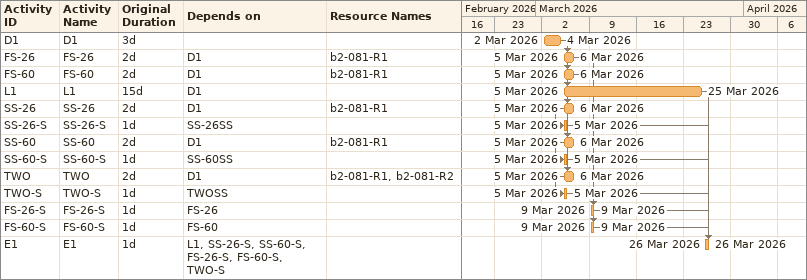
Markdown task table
| ID | Task | Original duration | Start | Finish | Predecessors | Resources |
|---|---|---|---|---|---|---|
| D1 | D1 | 3d | 2026-03-02 | 2026-03-04 |  |  |
| FS-26 | FS-26 | 2d | 2026-03-05 | 2026-03-06 | D1 | b2-081-R1 |
| FS-60 | FS-60 | 2d | 2026-03-05 | 2026-03-06 | D1 | b2-081-R1 |
| L1 | L1 | 15d | 2026-03-05 | 2026-03-25 | D1 |  |
| SS-26 | SS-26 | 2d | 2026-03-05 | 2026-03-06 | D1 | b2-081-R1 |
| SS-26-S | SS-26-S | 1d | 2026-03-05 | 2026-03-05 | SS-26SS |  |
| SS-60 | SS-60 | 2d | 2026-03-05 | 2026-03-06 | D1 | b2-081-R1 |
| SS-60-S | SS-60-S | 1d | 2026-03-05 | 2026-03-05 | SS-60SS |  |
| TWO | TWO | 2d | 2026-03-05 | 2026-03-06 | D1 | b2-081-R1, b2-081-R2 |
| TWO-S | TWO-S | 1d | 2026-03-05 | 2026-03-05 | TWOSS |  |
| FS-26-S | FS-26-S | 1d | 2026-03-09 | 2026-03-09 | FS-26 |  |
| FS-60-S | FS-60-S | 1d | 2026-03-09 | 2026-03-09 | FS-60 |  |
| E1 | E1 | 1d | 2026-03-26 | 2026-03-26 | L1, SS-26-S, SS-60-S, FS-26-S, FS-60-S, TWO-S |  |
